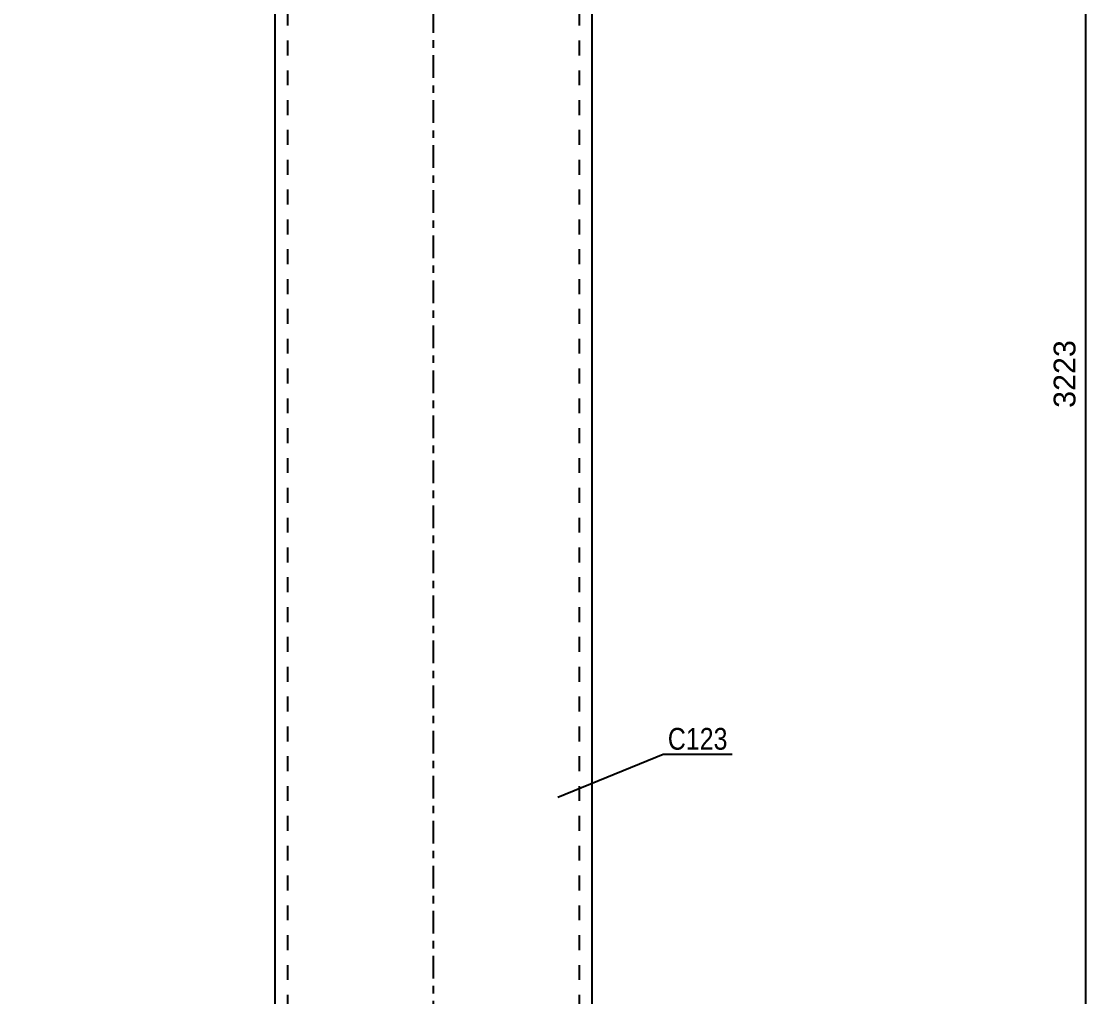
# Model space of a CAD drawing. Header units: millimetres. Extents: x -282 to 907, y -340 to 501.
# Drawn here: x 277.2 to 417.2, y 105.9 to 234.2 of the extents above; entities that cross this region are included whole.
import ezdxf

# ---------------------------------------------------------------- set-up
doc = ezdxf.new("R2010")
doc.units = ezdxf.units.MM
doc.linetypes.add('DXK_LINE_DOT2', pattern=[3.9198, 1.9599, -1.9599])
doc.linetypes.add('DXK_LINE_DOT3', pattern=[5.9187, 2.979, -0.9799, 0.9799, -0.9799])
doc.styles.add('Arial', font='ARIAL.TTF', dxfattribs={"height": 0.2})
doc.styles.add('Arial Narrow', font='ARIALN.TTF', dxfattribs={"height": 0.2})

# ---------------------------------------------------------------- blocks, each defined once
blk = doc.blocks.new('Part-284934793-50570 - 50568')
at = {"color": 2, "linetype": 'Continuous'}
for p, q in [((175.52, 116.56), (303.04, 324.69)), ((310.58, 321.06), (180.83, 109.27))]:
    blk.add_line(p, q, dxfattribs=at)
at = {"color": 7, "linetype": 'DXK_LINE_DOT2'}
for p, q in [((175.52, 116.56), (303.04, 324.69)), ((310.58, 321.94), (303.04, 324.69)), ((303.04, 324.69), (303.04, 324.69)), ((303.04, 324.69), (310.58, 321.94)), ((175.52, 115.6), (303.52, 324.52)), ((175.52, 115.6), (303.52, 324.52)), ((303.52, 324.52), (303.52, 324.52)), ((310.54, 321.95), (179.91, 108.73)), ((179.91, 108.73), (310.54, 321.95)), ((310.54, 321.95), (310.54, 321.95)), ((310.58, 321.94), (310.58, 321.94)), ((310.58, 321.06), (310.58, 321.94)), ((180.39, 108.55), (310.58, 321.06)), ((310.58, 321.06), (310.58, 321.06)), ((175.52, 116.56), (175.52, 110.84)), ((176.16, 111.38), (175.52, 110.84)), ((175.52, 110.84), (176.16, 111.38)), ((176.59, 110.86), (175.88, 110.27)), ((176.59, 110.86), (175.88, 110.27)), ((176.59, 110.86), (176.16, 111.38)), ((176.16, 111.38), (176.59, 110.86)), ((180.39, 108.55), (175.88, 110.27)), ((175.88, 110.27), (180.39, 108.55)), ((180.83, 109.27), (180.39, 108.55)), ((179.91, 108.73), (179.91, 108.73)), ((180.39, 108.55), (180.39, 108.55))]:
    blk.add_line(p, q, dxfattribs=at)
blk = doc.blocks.new('Part-284934793-50576 - 50568')
at = {"color": 7, "linetype": 'DXK_LINE_DOT3'}
blk.add_line((331.41, 13.64), (331.41, 347.46), dxfattribs=at)
at = {"color": 7, "linetype": 'DXK_LINE_DOT2'}
for p, q in [((312.25, 337.46), (312.25, 13.64)), ((350.58, 337.46), (350.58, 13.64))]:
    blk.add_line(p, q, dxfattribs=at)
at = {"color": 2, "linetype": 'Continuous'}
for p, q in [((310.58, 330.29), (310.58, 52.58)), ((352.25, 330.42), (352.25, 52.15))]:
    blk.add_line(p, q, dxfattribs=at)
blk = doc.blocks.new('Part-284934793-50672 - 50568')
at = {"color": 7, "linetype": 'DXK_LINE_DOT2'}
for p, q in [((175.88, 110.27), (164.88, 101.1)), ((164.88, 101.1), (175.88, 110.27)), ((175.44, 109.9), (310.58, 58.19)), ((310.58, 58.19), (175.44, 109.9)), ((175.44, 109.9), (175.44, 109.9)), ((175.88, 110.27), (310.58, 58.73)), ((175.88, 110.27), (175.88, 110.27)), ((177.75, 109.56), (193.79, 103.42)), ((310.58, 45.35), (164.88, 101.1)), ((164.88, 101.1), (164.88, 101.1)), ((165.32, 101.46), (310.58, 45.88)), ((310.58, 45.88), (165.32, 101.46)), ((165.32, 101.46), (165.32, 101.46)), ((173.28, 97.88), (189.32, 91.75)), ((310.58, 58.73), (310.58, 45.35))]:
    blk.add_line(p, q, dxfattribs=at)
at = {"color": 2, "linetype": 'Continuous'}
for p, q in [((175.88, 110.27), (177.75, 109.56)), ((193.79, 103.42), (310.58, 58.73)), ((164.88, 101.1), (173.28, 97.88)), ((189.32, 91.75), (310.58, 45.35))]:
    blk.add_line(p, q, dxfattribs=at)
blk = doc.blocks.new('StraightDimension-284934793-58027 - 50568')
at = {"color": 7, "linetype": 'Continuous'}
blk.add_line((417.16, 53.5), (417.16, 322.07), dxfattribs=at)
at = {"color": 0}
blk.add_wipeout([(416.41, 192.83), (412.21, 192.83), (412.21, 182.74), (416.41, 182.74)], dxfattribs=at)
at = {"color": 3, "style": 'Arial'}
blk.add_text('3223', height=2.865, rotation=90.0002, dxfattribs=at).set_placement((415.81, 183.34))
blk = doc.blocks.new('StraightDimension-284934793-58399 - 50568')
at = {"color": 7, "linetype": 'Continuous'}
for p, q in [((311.43, 320.53), (324, 312.84)), ((321.68, 312.5), (322.22, 315.68)), ((191.76, 101.58), (321.95, 314.09)), ((181.24, 108.02), (193.8, 100.33)), ((192.03, 103.17), (191.49, 99.99))]:
    blk.add_line(p, q, dxfattribs=at)
at = {"color": 0}
blk.add_wipeout([(258.85, 212.53), (255.27, 214.73), (250, 206.12), (253.58, 203.92)], dxfattribs=at)
at = {"color": 3, "style": 'Arial'}
blk.add_text('2991', height=2.865, rotation=58.5047, dxfattribs=at).set_placement((253.38, 204.75))
blk = doc.blocks.new('Mark-284934793-58911 - 50568')
at = {"color": 0}
blk.add_wipeout([(370.09, 138.41), (370.09, 141.41), (362.23, 141.41), (362.23, 138.41)], dxfattribs=at)
blk.add_wipeout([(370.09, 138.41), (370.09, 141.41), (362.23, 141.41), (362.23, 138.41)], dxfattribs=at)
at = {"color": 30, "linetype": 'Continuous'}
for p, q in [((347.79, 132.18), (361.63, 137.81)), ((361.63, 137.81), (370.69, 137.81))]:
    blk.add_line(p, q, dxfattribs=at)
at = {"color": 3, "style": 'Arial Narrow'}
blk.add_text('C123', height=2.863, dxfattribs=at).set_placement((362.23, 138.41))

msp = doc.modelspace()

# ---------------------------------------------------------------- block references
for name in ['Part-284934793-50576 - 50568', 'StraightDimension-284934793-58027 - 50568', 'Part-284934793-50570 - 50568', 'Part-284934793-50672 - 50568']:
    msp.add_blockref(name, (0, 0))

# ---------------------------------------------------------------- next in the draw order: block references
for name in ['StraightDimension-284934793-58399 - 50568', 'Mark-284934793-58911 - 50568']:
    msp.add_blockref(name, (0, 0))

doc.saveas('drawing.dxf')
